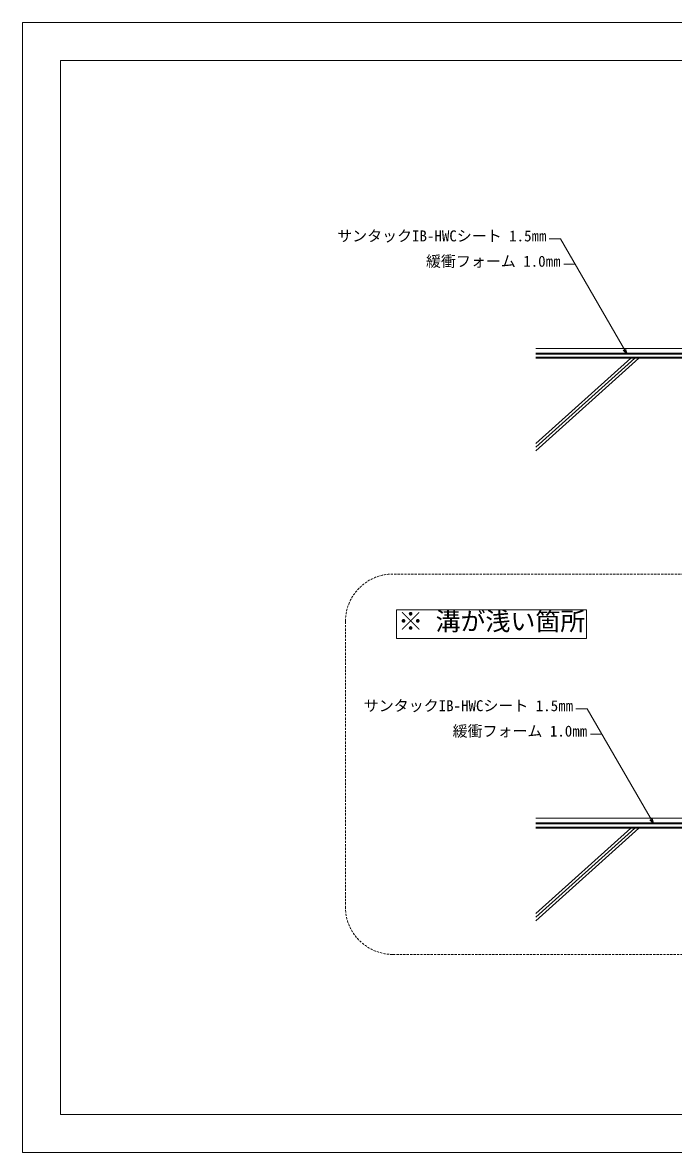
# Model space of a CAD drawing. Units: millimetres, scale not verified. Extents: x -840 to 840, y -594 to 594.
# Drawn here: x -840 to -155, y -594 to 594 of the extents above; entities that cross this region are included whole.
import ezdxf
from ezdxf.enums import TextEntityAlignment as Align

# ---------------------------------------------------------------- set-up
doc = ezdxf.new("R2010")
doc.units = ezdxf.units.MM
doc.header["$LTSCALE"] = 2
doc.linetypes.add('DASHED1', pattern=[1.8, 1.2, -0.6])
for name, color, linetype, lineweight in [('0-0_輪郭線', 2, 'Continuous', 9), ('0-1_図面枠', 7, 'Continuous', 9), ('0-2_文字', 5, 'Continuous', 9), ('0-3_表題欄', 7, 'Continuous', 9), ('0-6_躯体', 7, 'Continuous', 9), ('0-7_緩衝フォーム', 7, 'Continuous', 9), ('0-8_IBｼｰﾄ', 7, 'Continuous', 9), ('0-D_寸法線', 7, 'Continuous', 9)]:
    doc.layers.add(name, color=color, linetype=linetype, lineweight=lineweight)
doc.styles.add('ＭＳ ゴシック', font='')
doc.styles.get('ＭＳ ゴシック').set_extended_font_data('MS Gothic')

msp = doc.modelspace()

# ---------------------------------------------------------------- linework, layer by layer
at = {"layer": '0-0_輪郭線'}
msp.add_lwpolyline([(800, 554), (-800, 554), (-800, -554), (800, -554)], close=True, dxfattribs=at)
at = {"layer": '0-1_図面枠'}
msp.add_lwpolyline([(840, -594), (840, 594), (-840, 594), (-840, -594)], close=True, dxfattribs=at)
at = {"layer": '0-3_表題欄', "linetype": 'DASHED1'}
for p, q in [((449.608, 14.162), (-450.392, 14.162)), ((-500.392, -35.838), (-500.392, -335.838)), ((-450.392, -385.838), (449.608, -385.838))]:
    msp.add_line(p, q, dxfattribs=at)
at = {"layer": '0-3_表題欄'}
msp.add_lwpolyline([(-446.681, -53.456), (-246.681, -53.456), (-246.681, -23.456), (-446.681, -23.456)], close=True, dxfattribs=at)
at = {"layer": '0-3_表題欄', "linetype": 'DASHED1'}
for centre, start, end in [((-450.392, -35.838), 90, 180), ((-450.392, -335.838), 180, 270)]:
    msp.add_arc(centre, 50, start, end, dxfattribs=at)
at = {"layer": '0-6_躯体'}
for p, q in [((-110, 241.062), (-300, 241.062)), ((-191.713, 241.062), (-300, 143.593)), ((-196, 241.062), (-300, 147.395)), ((-200.277, 241.062), (-300, 151.338)), ((-110, -252.938), (-300, -252.938)), ((-191.713, -252.938), (-300, -350.407)), ((-196, -252.938), (-300, -346.605)), ((-200.277, -252.938), (-300, -342.662))]:
    msp.add_line(p, q, dxfattribs=at)
at = {"layer": '0-7_緩衝フォーム'}
for p, q in [((-300, 245.395), (-108.205, 245.395)), ((-300, 242.062), (-109.586, 242.062)), ((-300, -248.605), (-108.205, -248.605)), ((-300, -251.938), (-109.586, -251.938))]:
    msp.add_line(p, q, dxfattribs=at)
at = {"layer": '0-8_IBｼｰﾄ'}
for p, q in [((-300, 251.395), (-105.72, 251.395)), ((-300, 246.395), (-107.791, 246.395)), ((-300, -242.605), (-105.72, -242.605)), ((-300, -247.605), (-107.791, -247.605))]:
    msp.add_line(p, q, dxfattribs=at)
at = {"layer": '0-D_寸法線'}
for p, q in [((-258.644, 339.865), (-270.644, 339.865)), ((-230.644, -154.135), (-242.644, -154.135))]:
    msp.add_line(p, q, dxfattribs=at)
for points in [[(-204.103, 245.395), (-274.041, 366.533), (-286.041, 366.533)], [(-208.345, 249.638), (-204.103, 245.395), (-205.655, 251.191)], [(-176.103, -248.605), (-246.041, -127.467), (-258.041, -127.467)], [(-180.345, -244.362), (-176.103, -248.605), (-177.655, -242.809)]]:
    msp.add_lwpolyline(points, dxfattribs=at)

# ---------------------------------------------------------------- texts
at = {"layer": '0-2_文字', "color": 7, "style": 'ＭＳ ゴシック'}
for s, height, p in [('サンタックIB-HWCシート 1.5㎜', 11.54, (-509.063, 360.474)), ('緩衝フォーム 1.0㎜', 11.54, (-415.637, 333.806)), ('※ 溝が浅い箇所', 19.24, (-444.929, -50.815)), ('サンタックIB-HWCシート 1.5㎜', 11.54, (-481.063, -133.526)), ('緩衝フォーム 1.0㎜', 11.54, (-387.637, -160.194))]:
    msp.add_text(s, height=height, dxfattribs=at).set_placement(p, align=Align.BOTTOM_LEFT)

doc.saveas('drawing.dxf')
